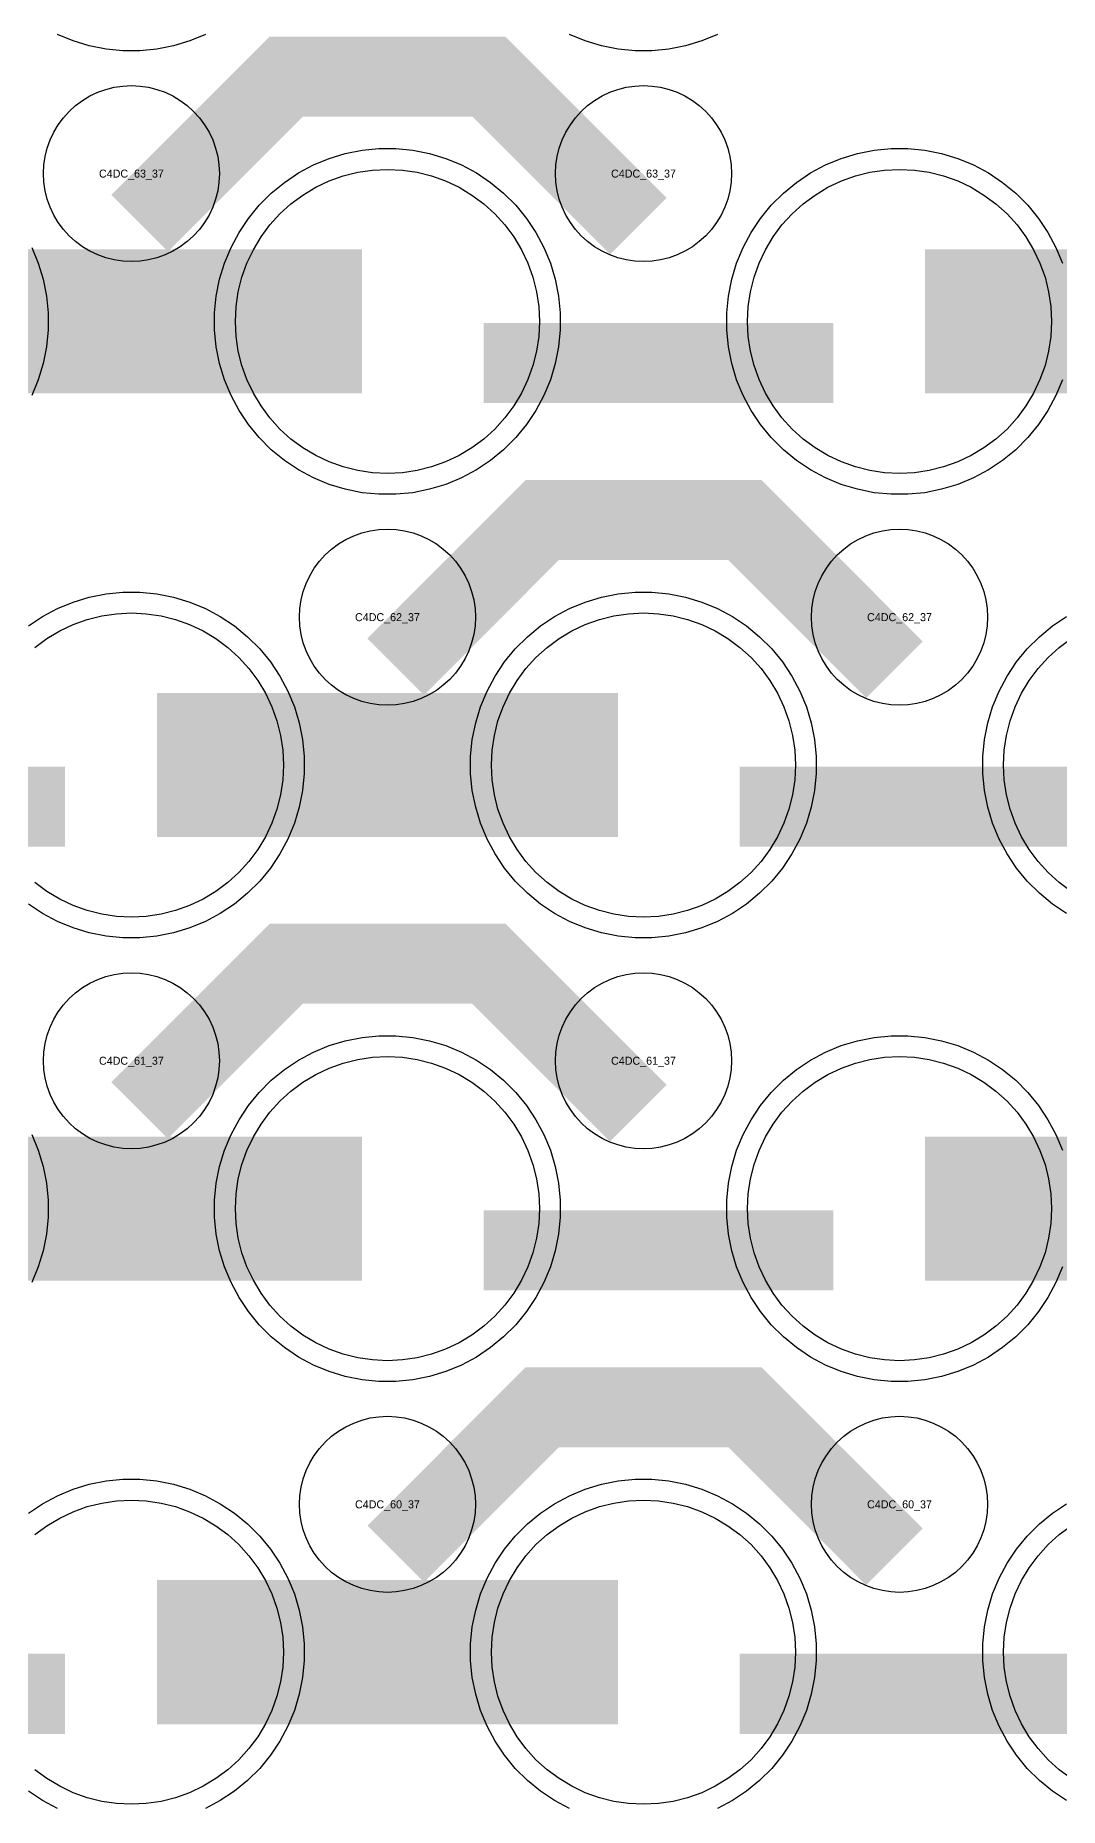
# Model space of a CAD drawing. Extents: x -11880 to 11880, y -14992 to 14992.
# Drawn here: x -190 to 130, y -6574 to -6021 of the extents above; entities that cross this region are included whole.
import ezdxf
from ezdxf.enums import TextEntityAlignment as Align

# ---------------------------------------------------------------- set-up
doc = ezdxf.new("R2010")
doc.units = 0
doc.header["$MEASUREMENT"] = 0
for name, color, linetype in [('GDS_775_DT_237', 138, 'CONTINUOUS'), ('RDL1_FS', 34, 'CONTINUOUS'), ('RDL_BS', 160, 'CONTINUOUS')]:
    doc.layers.add(name, color=color, linetype=linetype)

msp = doc.modelspace()

# ---------------------------------------------------------------- linework, layer by layer
at = {"layer": 'RDL1_FS'}
for points in [[(-80, -6157.539), (-84.657, -6157.31), (-89.268, -6156.626), (-93.791, -6155.494), (-98.181, -6153.922), (-102.395, -6151.93), (-106.395, -6149.532), (-110.14, -6146.754), (-113.594, -6143.624), (-116.724, -6140.17), (-119.502, -6136.425), (-121.9, -6132.425), (-123.892, -6128.211), (-125.464, -6123.821), (-126.596, -6119.298), (-127.28, -6114.687), (-127.509, -6110.03), (-127.28, -6105.373), (-126.596, -6100.762), (-125.464, -6096.239), (-123.892, -6091.849), (-121.9, -6087.635), (-119.502, -6083.635), (-116.724, -6079.89), (-113.594, -6076.436), (-110.14, -6073.306), (-106.395, -6070.528), (-102.395, -6068.13), (-98.181, -6066.138), (-93.791, -6064.566), (-89.268, -6063.434), (-84.657, -6062.75), (-80, -6062.521), (-75.343, -6062.75), (-70.732, -6063.434), (-66.209, -6064.566), (-61.819, -6066.138), (-57.605, -6068.13), (-53.605, -6070.528), (-49.86, -6073.306), (-46.406, -6076.436), (-43.276, -6079.89), (-40.498, -6083.635), (-38.1, -6087.635), (-36.108, -6091.849), (-34.536, -6096.239), (-33.404, -6100.762), (-32.72, -6105.373), (-32.491, -6110.03), (-32.72, -6114.687), (-33.404, -6119.298), (-34.536, -6123.821), (-36.108, -6128.211), (-38.1, -6132.425), (-40.498, -6136.425), (-43.276, -6140.17), (-46.406, -6143.624), (-49.86, -6146.754), (-53.605, -6149.532), (-57.605, -6151.93), (-61.819, -6153.922), (-66.209, -6155.494), (-70.732, -6156.626), (-75.343, -6157.31)], [(80, -6157.539), (75.343, -6157.31), (70.732, -6156.626), (66.209, -6155.494), (61.819, -6153.922), (57.605, -6151.93), (53.605, -6149.532), (49.86, -6146.754), (46.406, -6143.624), (43.276, -6140.17), (40.498, -6136.425), (38.1, -6132.425), (36.108, -6128.211), (34.536, -6123.821), (33.404, -6119.298), (32.72, -6114.687), (32.491, -6110.03), (32.72, -6105.373), (33.404, -6100.762), (34.536, -6096.239), (36.108, -6091.849), (38.1, -6087.635), (40.498, -6083.635), (43.276, -6079.89), (46.406, -6076.436), (49.86, -6073.306), (53.605, -6070.528), (57.605, -6068.13), (61.819, -6066.138), (66.209, -6064.566), (70.732, -6063.434), (75.343, -6062.75), (80, -6062.521), (84.657, -6062.75), (89.268, -6063.434), (93.791, -6064.566), (98.181, -6066.138), (102.395, -6068.13), (106.395, -6070.528), (110.14, -6073.306), (113.594, -6076.436), (116.724, -6079.89), (119.502, -6083.635), (121.9, -6087.635), (123.892, -6091.849), (125.464, -6096.239), (126.596, -6100.762), (127.28, -6105.373), (127.509, -6110.03), (127.28, -6114.687), (126.596, -6119.298), (125.464, -6123.821), (123.892, -6128.211), (121.9, -6132.425), (119.502, -6136.425), (116.724, -6140.17), (113.594, -6143.624), (110.14, -6146.754), (106.395, -6149.532), (102.395, -6151.93), (98.181, -6153.922), (93.791, -6155.494), (89.268, -6156.626), (84.657, -6157.31)], [(0, -6573.229), (-4.657, -6573), (-9.268, -6572.316), (-13.791, -6571.184), (-18.181, -6569.612), (-22.395, -6567.62), (-26.395, -6565.222), (-30.14, -6562.444), (-33.594, -6559.314), (-36.724, -6555.86), (-39.502, -6552.115), (-41.9, -6548.115), (-43.892, -6543.901), (-45.464, -6539.511), (-46.596, -6534.988), (-47.28, -6530.377), (-47.509, -6525.72), (-47.28, -6521.063), (-46.596, -6516.452), (-45.464, -6511.929), (-43.892, -6507.539), (-41.9, -6503.325), (-39.502, -6499.325), (-36.724, -6495.58), (-33.594, -6492.126), (-30.14, -6488.996), (-26.395, -6486.218), (-22.395, -6483.82), (-18.181, -6481.828), (-13.791, -6480.256), (-9.268, -6479.124), (-4.657, -6478.44), (0, -6478.211), (4.657, -6478.44), (9.268, -6479.124), (13.791, -6480.256), (18.181, -6481.828), (22.395, -6483.82), (26.395, -6486.218), (30.14, -6488.996), (33.594, -6492.126), (36.724, -6495.58), (39.502, -6499.325), (41.9, -6503.325), (43.892, -6507.539), (45.464, -6511.929), (46.596, -6516.452), (47.28, -6521.063), (47.509, -6525.72), (47.28, -6530.377), (46.596, -6534.988), (45.464, -6539.511), (43.892, -6543.901), (41.9, -6548.115), (39.502, -6552.115), (36.724, -6555.86), (33.594, -6559.314), (30.14, -6562.444), (26.395, -6565.222), (22.395, -6567.62), (18.181, -6569.612), (13.791, -6571.184), (9.268, -6572.316), (4.657, -6573)]]:
    msp.add_lwpolyline(points, close=True, dxfattribs=at)
for points in [[(-231.998, -6110.03, 45, 45, 0), (-159.998, -6110.03, 45, 45, 0)], [(-159.998, -6110.03, 45, 45, 0), (-87.998, -6110.03, 45, 45, 0)], [(88.002, -6110.03, 45, 45, 0), (160.002, -6110.03, 45, 45, 0)], [(-151.998, -6525.72, 45, 45, 0), (-79.998, -6525.72, 45, 45, 0)], [(-79.998, -6525.72, 45, 45, 0), (-7.998, -6525.72, 45, 45, 0)]]:
    msp.add_lwpolyline(points, format="xyseb", dxfattribs=at)
at = {"layer": 'RDL1_FS', "color": 241, "true_color": 0xf7abae}
for points in [[(-190.14, -6211.866), (-186.395, -6209.088), (-182.395, -6206.69), (-178.181, -6204.698), (-173.791, -6203.126), (-169.268, -6201.994), (-164.657, -6201.31), (-160, -6201.081), (-155.343, -6201.31), (-150.732, -6201.994), (-146.209, -6203.126), (-141.819, -6204.698), (-137.605, -6206.69), (-133.605, -6209.088), (-129.86, -6211.866), (-126.406, -6214.996), (-123.276, -6218.45), (-120.498, -6222.195), (-118.1, -6226.195), (-116.108, -6230.409), (-114.536, -6234.799), (-113.404, -6239.322), (-112.72, -6243.933), (-112.491, -6248.59), (-112.72, -6253.247), (-113.404, -6257.858), (-114.536, -6262.381), (-116.108, -6266.771), (-118.1, -6270.985), (-120.498, -6274.985), (-123.276, -6278.73), (-126.406, -6282.184), (-129.86, -6285.314), (-133.605, -6288.092), (-137.605, -6290.49), (-141.819, -6292.482), (-146.209, -6294.054), (-150.732, -6295.186), (-155.343, -6295.87), (-160, -6296.099), (-164.657, -6295.87), (-169.268, -6295.186), (-173.791, -6294.054), (-178.181, -6292.482), (-182.395, -6290.49), (-186.395, -6288.092), (-190.14, -6285.314)], [(133.605, -6288.092), (129.86, -6285.314), (126.406, -6282.184), (123.276, -6278.73), (120.498, -6274.985), (118.1, -6270.985), (116.108, -6266.771), (114.536, -6262.381), (113.404, -6257.858), (112.72, -6253.247), (112.491, -6248.59), (112.72, -6243.933), (113.404, -6239.322), (114.536, -6234.799), (116.108, -6230.409), (118.1, -6226.195), (120.498, -6222.195), (123.276, -6218.45), (126.406, -6214.996), (129.86, -6211.866), (133.605, -6209.088)]]:
    msp.add_lwpolyline(points, dxfattribs=at)
for points in [[(0, -6296.099), (-4.657, -6295.87), (-9.268, -6295.186), (-13.791, -6294.054), (-18.181, -6292.482), (-22.395, -6290.49), (-26.395, -6288.092), (-30.14, -6285.314), (-33.594, -6282.184), (-36.724, -6278.73), (-39.502, -6274.985), (-41.9, -6270.985), (-43.892, -6266.771), (-45.464, -6262.381), (-46.596, -6257.858), (-47.28, -6253.247), (-47.509, -6248.59), (-47.28, -6243.933), (-46.596, -6239.322), (-45.464, -6234.799), (-43.892, -6230.409), (-41.9, -6226.195), (-39.502, -6222.195), (-36.724, -6218.45), (-33.594, -6214.996), (-30.14, -6211.866), (-26.395, -6209.088), (-22.395, -6206.69), (-18.181, -6204.698), (-13.791, -6203.126), (-9.268, -6201.994), (-4.657, -6201.31), (0, -6201.081), (4.657, -6201.31), (9.268, -6201.994), (13.791, -6203.126), (18.181, -6204.698), (22.395, -6206.69), (26.395, -6209.088), (30.14, -6211.866), (33.594, -6214.996), (36.724, -6218.45), (39.502, -6222.195), (41.9, -6226.195), (43.892, -6230.409), (45.464, -6234.799), (46.596, -6239.322), (47.28, -6243.933), (47.509, -6248.59), (47.28, -6253.247), (46.596, -6257.858), (45.464, -6262.381), (43.892, -6266.771), (41.9, -6270.985), (39.502, -6274.985), (36.724, -6278.73), (33.594, -6282.184), (30.14, -6285.314), (26.395, -6288.092), (22.395, -6290.49), (18.181, -6292.482), (13.791, -6294.054), (9.268, -6295.186), (4.657, -6295.87)], [(-80, -6434.664), (-84.657, -6434.435), (-89.268, -6433.751), (-93.791, -6432.619), (-98.181, -6431.047), (-102.395, -6429.055), (-106.395, -6426.657), (-110.14, -6423.879), (-113.594, -6420.749), (-116.724, -6417.295), (-119.502, -6413.55), (-121.9, -6409.55), (-123.892, -6405.336), (-125.464, -6400.946), (-126.596, -6396.423), (-127.28, -6391.812), (-127.509, -6387.155), (-127.28, -6382.498), (-126.596, -6377.887), (-125.464, -6373.364), (-123.892, -6368.974), (-121.9, -6364.76), (-119.502, -6360.76), (-116.724, -6357.015), (-113.594, -6353.561), (-110.14, -6350.431), (-106.395, -6347.653), (-102.395, -6345.255), (-98.181, -6343.263), (-93.791, -6341.691), (-89.268, -6340.559), (-84.657, -6339.875), (-80, -6339.646), (-75.343, -6339.875), (-70.732, -6340.559), (-66.209, -6341.691), (-61.819, -6343.263), (-57.605, -6345.255), (-53.605, -6347.653), (-49.86, -6350.431), (-46.406, -6353.561), (-43.276, -6357.015), (-40.498, -6360.76), (-38.1, -6364.76), (-36.108, -6368.974), (-34.536, -6373.364), (-33.404, -6377.887), (-32.72, -6382.498), (-32.491, -6387.155), (-32.72, -6391.812), (-33.404, -6396.423), (-34.536, -6400.946), (-36.108, -6405.336), (-38.1, -6409.55), (-40.498, -6413.55), (-43.276, -6417.295), (-46.406, -6420.749), (-49.86, -6423.879), (-53.605, -6426.657), (-57.605, -6429.055), (-61.819, -6431.047), (-66.209, -6432.619), (-70.732, -6433.751), (-75.343, -6434.435)], [(80, -6434.664), (75.343, -6434.435), (70.732, -6433.751), (66.209, -6432.619), (61.819, -6431.047), (57.605, -6429.055), (53.605, -6426.657), (49.86, -6423.879), (46.406, -6420.749), (43.276, -6417.295), (40.498, -6413.55), (38.1, -6409.55), (36.108, -6405.336), (34.536, -6400.946), (33.404, -6396.423), (32.72, -6391.812), (32.491, -6387.155), (32.72, -6382.498), (33.404, -6377.887), (34.536, -6373.364), (36.108, -6368.974), (38.1, -6364.76), (40.498, -6360.76), (43.276, -6357.015), (46.406, -6353.561), (49.86, -6350.431), (53.605, -6347.653), (57.605, -6345.255), (61.819, -6343.263), (66.209, -6341.691), (70.732, -6340.559), (75.343, -6339.875), (80, -6339.646), (84.657, -6339.875), (89.268, -6340.559), (93.791, -6341.691), (98.181, -6343.263), (102.395, -6345.255), (106.395, -6347.653), (110.14, -6350.431), (113.594, -6353.561), (116.724, -6357.015), (119.502, -6360.76), (121.9, -6364.76), (123.892, -6368.974), (125.464, -6373.364), (126.596, -6377.887), (127.28, -6382.498), (127.509, -6387.155), (127.28, -6391.812), (126.596, -6396.423), (125.464, -6400.946), (123.892, -6405.336), (121.9, -6409.55), (119.502, -6413.55), (116.724, -6417.295), (113.594, -6420.749), (110.14, -6423.879), (106.395, -6426.657), (102.395, -6429.055), (98.181, -6431.047), (93.791, -6432.619), (89.268, -6433.751), (84.657, -6434.435)]]:
    msp.add_lwpolyline(points, close=True, dxfattribs=at)
for points in [[(-151.998, -6248.59, 45, 45, 0), (-79.998, -6248.59, 45, 45, 0)], [(-79.998, -6248.59, 45, 45, 0), (-7.998, -6248.59, 45, 45, 0)], [(-231.998, -6387.155, 45, 45, 0), (-159.998, -6387.155, 45, 45, 0)], [(-159.998, -6387.155, 45, 45, 0), (-87.998, -6387.155, 45, 45, 0)], [(88.002, -6387.155, 45, 45, 0), (160.002, -6387.155, 45, 45, 0)]]:
    msp.add_lwpolyline(points, format="xyseb", dxfattribs=at)
at = {"layer": 'RDL1_FS'}
for points in [[(-190.14, -6488.996), (-186.395, -6486.218), (-182.395, -6483.82), (-178.181, -6481.828), (-173.791, -6480.256), (-169.268, -6479.124), (-164.657, -6478.44), (-160, -6478.211), (-155.343, -6478.44), (-150.732, -6479.124), (-146.209, -6480.256), (-141.819, -6481.828), (-137.605, -6483.82), (-133.605, -6486.218), (-129.86, -6488.996), (-126.406, -6492.126), (-123.276, -6495.58), (-120.498, -6499.325), (-118.1, -6503.325), (-116.108, -6507.539), (-114.536, -6511.929), (-113.404, -6516.452), (-112.72, -6521.063), (-112.491, -6525.72), (-112.72, -6530.377), (-113.404, -6534.988), (-114.536, -6539.511), (-116.108, -6543.901), (-118.1, -6548.115), (-120.498, -6552.115), (-123.276, -6555.86), (-126.406, -6559.314), (-129.86, -6562.444), (-133.605, -6565.222), (-137.605, -6567.62), (-141.819, -6569.612), (-146.209, -6571.184), (-150.732, -6572.316), (-155.343, -6573), (-160, -6573.229), (-164.657, -6573), (-169.268, -6572.316), (-173.791, -6571.184), (-178.181, -6569.612), (-182.395, -6567.62), (-186.395, -6565.222), (-190.14, -6562.444)], [(133.605, -6565.222), (129.86, -6562.444), (126.406, -6559.314), (123.276, -6555.86), (120.498, -6552.115), (118.1, -6548.115), (116.108, -6543.901), (114.536, -6539.511), (113.404, -6534.988), (112.72, -6530.377), (112.491, -6525.72), (112.72, -6521.063), (113.404, -6516.452), (114.536, -6511.929), (116.108, -6507.539), (118.1, -6503.325), (120.498, -6499.325), (123.276, -6495.58), (126.406, -6492.126), (129.86, -6488.996), (133.605, -6486.218)]]:
    msp.add_lwpolyline(points, dxfattribs=at)
at = {"layer": 'RDL_BS'}
for points in [[(-136.885, -6020.34), (-141.795, -6022.371), (-146.835, -6023.902), (-152.062, -6024.948), (-157.356, -6025.465), (-162.644, -6025.465), (-167.938, -6024.948), (-173.165, -6023.902), (-178.205, -6022.371), (-183.115, -6020.34)], [(23.115, -6020.34), (18.205, -6022.371), (13.165, -6023.902), (7.938, -6024.948), (2.644, -6025.465), (-2.644, -6025.465), (-7.938, -6024.948), (-13.165, -6023.902), (-18.205, -6022.371), (-23.115, -6020.34)], [(130.906, -6128.235), (128.875, -6133.145), (126.383, -6137.807), (123.436, -6142.221), (120.074, -6146.322), (116.292, -6150.104), (112.191, -6153.466), (107.777, -6156.413), (103.115, -6158.905), (98.205, -6160.936), (93.165, -6162.467), (87.938, -6163.513), (82.644, -6164.03), (77.356, -6164.03), (72.062, -6163.513), (66.835, -6162.467), (61.795, -6160.936), (56.885, -6158.905), (52.223, -6156.413), (47.809, -6153.466), (43.708, -6150.104), (39.926, -6146.322), (36.564, -6142.221), (33.617, -6137.807), (31.125, -6133.145), (29.094, -6128.235), (27.563, -6123.195), (26.517, -6117.968), (26, -6112.674), (26, -6107.386), (26.517, -6102.092), (27.563, -6096.865), (29.094, -6091.825), (31.125, -6086.915), (33.617, -6082.253), (36.564, -6077.839), (39.926, -6073.738), (43.708, -6069.956), (47.809, -6066.594), (52.223, -6063.647), (56.885, -6061.155), (61.795, -6059.124), (66.835, -6057.593), (72.062, -6056.547), (77.356, -6056.03), (82.644, -6056.03), (87.938, -6056.547), (93.165, -6057.593), (98.205, -6059.124), (103.115, -6061.155), (107.777, -6063.647), (112.191, -6066.594), (116.292, -6069.956), (120.074, -6073.738), (123.436, -6077.839), (126.383, -6082.253), (128.875, -6086.915), (130.906, -6091.825)], [(-191.125, -6086.915), (-189.094, -6091.825), (-187.563, -6096.865), (-186.517, -6102.092), (-186, -6107.386), (-186, -6112.674), (-186.517, -6117.968), (-187.563, -6123.195), (-189.094, -6128.235), (-191.125, -6133.145)], [(-192.191, -6482.284), (-187.777, -6479.337), (-183.115, -6476.845), (-178.205, -6474.814), (-173.165, -6473.283), (-167.938, -6472.237), (-162.644, -6471.72), (-157.356, -6471.72), (-152.062, -6472.237), (-146.835, -6473.283), (-141.795, -6474.814), (-136.885, -6476.845), (-132.223, -6479.337), (-127.809, -6482.284), (-123.708, -6485.646), (-119.926, -6489.428), (-116.564, -6493.529), (-113.617, -6497.943), (-111.125, -6502.605), (-109.094, -6507.515), (-107.563, -6512.555), (-106.517, -6517.782), (-106, -6523.076), (-106, -6528.364), (-106.517, -6533.658), (-107.563, -6538.885), (-109.094, -6543.925), (-111.125, -6548.835), (-113.617, -6553.497), (-116.564, -6557.911), (-119.926, -6562.012), (-123.708, -6565.794), (-127.809, -6569.156), (-132.223, -6572.103), (-136.885, -6574.595)], [(-23.115, -6574.595), (-27.777, -6572.103), (-32.191, -6569.156), (-36.292, -6565.794), (-40.074, -6562.012), (-43.436, -6557.911), (-46.383, -6553.497), (-48.875, -6548.835), (-50.906, -6543.925), (-52.437, -6538.885), (-53.483, -6533.658), (-54, -6528.364), (-54, -6523.076), (-53.483, -6517.782), (-52.437, -6512.555), (-50.906, -6507.515), (-48.875, -6502.605), (-46.383, -6497.943), (-43.436, -6493.529), (-40.074, -6489.428), (-36.292, -6485.646), (-32.191, -6482.284), (-27.777, -6479.337), (-23.115, -6476.845), (-18.205, -6474.814), (-13.165, -6473.283), (-7.938, -6472.237), (-2.644, -6471.72), (2.644, -6471.72), (7.938, -6472.237), (13.165, -6473.283), (18.205, -6474.814), (23.115, -6476.845), (27.777, -6479.337), (32.191, -6482.284), (36.292, -6485.646), (40.074, -6489.428), (43.436, -6493.529), (46.383, -6497.943), (48.875, -6502.605), (50.906, -6507.515), (52.437, -6512.555), (53.483, -6517.782), (54, -6523.076), (54, -6528.364), (53.483, -6533.658), (52.437, -6538.885), (50.906, -6543.925), (48.875, -6548.835), (46.383, -6553.497), (43.436, -6557.911), (40.074, -6562.012), (36.292, -6565.794), (32.191, -6569.156), (27.777, -6572.103), (23.115, -6574.595)], [(132.223, -6572.103), (127.809, -6569.156), (123.708, -6565.794), (119.926, -6562.012), (116.564, -6557.911), (113.617, -6553.497), (111.125, -6548.835), (109.094, -6543.925), (107.563, -6538.885), (106.517, -6533.658), (106, -6528.364), (106, -6523.076), (106.517, -6517.782), (107.563, -6512.555), (109.094, -6507.515), (111.125, -6502.605), (113.617, -6497.943), (116.564, -6493.529), (119.926, -6489.428), (123.708, -6485.646), (127.809, -6482.284), (132.223, -6479.337)], [(-183.115, -6574.595), (-187.777, -6572.103), (-192.191, -6569.156)]]:
    msp.add_lwpolyline(points, dxfattribs=at)
for points in [[(-157.438, -6079.344, 25, 25, 0), (-111.623, -6033.529, 25, 25, 0), (-78.07, -6033.529, 25, 25, 0)], [(-1.599, -6080.243, 25, 25, 0), (-48.313, -6033.529, 25, 25, 0), (-78.071, -6033.529, 25, 25, 0)], [(-49.984, -6123.043, 25, 25, 0), (59.281, -6123.043, 25, 25, 0)], [(-77.438, -6217.904, 25, 25, 0), (-31.623, -6172.089, 25, 25, 0), (1.93, -6172.089, 25, 25, 0)], [(78.401, -6218.803, 25, 25, 0), (31.687, -6172.089, 25, 25, 0), (1.929, -6172.089, 25, 25, 0)], [(-157.438, -6356.469, 25, 25, 0), (-111.623, -6310.654, 25, 25, 0), (-78.07, -6310.654, 25, 25, 0)], [(-1.599, -6357.368, 25, 25, 0), (-48.313, -6310.654, 25, 25, 0), (-78.071, -6310.654, 25, 25, 0)], [(-77.438, -6495.034, 25, 25, 0), (-31.623, -6449.219, 25, 25, 0), (1.93, -6449.219, 25, 25, 0)], [(78.401, -6495.933, 25, 25, 0), (31.687, -6449.219, 25, 25, 0), (1.929, -6449.219, 25, 25, 0)], [(-289.984, -6538.733, 25, 25, 0), (-180.719, -6538.733, 25, 25, 0)], [(30.016, -6538.733, 25, 25, 0), (139.281, -6538.733, 25, 25, 0)]]:
    msp.add_lwpolyline(points, format="xyseb", dxfattribs=at)
for points in [[(-160, -6091.336), (-162.693, -6091.204), (-165.365, -6090.808), (-167.984, -6090.151), (-170.519, -6089.244), (-172.956, -6088.092), (-175.28, -6086.699), (-177.443, -6085.096), (-179.442, -6083.284), (-181.254, -6081.285), (-182.857, -6079.122), (-184.25, -6076.798), (-185.402, -6074.361), (-186.309, -6071.826), (-186.966, -6069.207), (-187.362, -6066.535), (-187.494, -6063.842), (-187.362, -6061.149), (-186.966, -6058.477), (-186.309, -6055.858), (-185.402, -6053.323), (-184.25, -6050.886), (-182.857, -6048.562), (-181.254, -6046.399), (-179.442, -6044.4), (-177.443, -6042.588), (-175.28, -6040.985), (-172.956, -6039.592), (-170.519, -6038.44), (-167.984, -6037.533), (-165.365, -6036.876), (-162.693, -6036.48), (-160, -6036.348), (-157.307, -6036.48), (-154.635, -6036.876), (-152.016, -6037.533), (-149.481, -6038.44), (-147.044, -6039.592), (-144.72, -6040.985), (-142.557, -6042.588), (-140.558, -6044.4), (-138.746, -6046.399), (-137.143, -6048.562), (-135.75, -6050.886), (-134.598, -6053.323), (-133.691, -6055.858), (-133.034, -6058.477), (-132.638, -6061.149), (-132.506, -6063.842), (-132.638, -6066.535), (-133.034, -6069.207), (-133.691, -6071.826), (-134.598, -6074.361), (-135.75, -6076.798), (-137.143, -6079.122), (-138.746, -6081.285), (-140.558, -6083.284), (-142.557, -6085.096), (-144.72, -6086.699), (-147.044, -6088.092), (-149.481, -6089.244), (-152.016, -6090.151), (-154.635, -6090.808), (-157.307, -6091.204)], [(0, -6091.336), (-2.693, -6091.204), (-5.365, -6090.808), (-7.984, -6090.151), (-10.519, -6089.244), (-12.956, -6088.092), (-15.28, -6086.699), (-17.443, -6085.096), (-19.442, -6083.284), (-21.254, -6081.285), (-22.857, -6079.122), (-24.25, -6076.798), (-25.402, -6074.361), (-26.309, -6071.826), (-26.966, -6069.207), (-27.362, -6066.535), (-27.494, -6063.842), (-27.362, -6061.149), (-26.966, -6058.477), (-26.309, -6055.858), (-25.402, -6053.323), (-24.25, -6050.886), (-22.857, -6048.562), (-21.254, -6046.399), (-19.442, -6044.4), (-17.443, -6042.588), (-15.28, -6040.985), (-12.956, -6039.592), (-10.519, -6038.44), (-7.984, -6037.533), (-5.365, -6036.876), (-2.693, -6036.48), (0, -6036.348), (2.693, -6036.48), (5.365, -6036.876), (7.984, -6037.533), (10.519, -6038.44), (12.956, -6039.592), (15.28, -6040.985), (17.443, -6042.588), (19.442, -6044.4), (21.254, -6046.399), (22.857, -6048.562), (24.25, -6050.886), (25.402, -6053.323), (26.309, -6055.858), (26.966, -6058.477), (27.362, -6061.149), (27.494, -6063.842), (27.362, -6066.535), (26.966, -6069.207), (26.309, -6071.826), (25.402, -6074.361), (24.25, -6076.798), (22.857, -6079.122), (21.254, -6081.285), (19.442, -6083.284), (17.443, -6085.096), (15.28, -6086.699), (12.956, -6088.092), (10.519, -6089.244), (7.984, -6090.151), (5.365, -6090.808), (2.693, -6091.204)], [(-82.644, -6164.03), (-87.938, -6163.513), (-93.165, -6162.467), (-98.205, -6160.936), (-103.115, -6158.905), (-107.777, -6156.413), (-112.191, -6153.466), (-116.292, -6150.104), (-120.074, -6146.322), (-123.436, -6142.221), (-126.383, -6137.807), (-128.875, -6133.145), (-130.906, -6128.235), (-132.437, -6123.195), (-133.483, -6117.968), (-134, -6112.674), (-134, -6107.386), (-133.483, -6102.092), (-132.437, -6096.865), (-130.906, -6091.825), (-128.875, -6086.915), (-126.383, -6082.253), (-123.436, -6077.839), (-120.074, -6073.738), (-116.292, -6069.956), (-112.191, -6066.594), (-107.777, -6063.647), (-103.115, -6061.155), (-98.205, -6059.124), (-93.165, -6057.593), (-87.938, -6056.547), (-82.644, -6056.03), (-77.356, -6056.03), (-72.062, -6056.547), (-66.835, -6057.593), (-61.795, -6059.124), (-56.885, -6061.155), (-52.223, -6063.647), (-47.809, -6066.594), (-43.708, -6069.956), (-39.926, -6073.738), (-36.564, -6077.839), (-33.617, -6082.253), (-31.125, -6086.915), (-29.094, -6091.825), (-27.563, -6096.865), (-26.517, -6102.092), (-26, -6107.386), (-26, -6112.674), (-26.517, -6117.968), (-27.563, -6123.195), (-29.094, -6128.235), (-31.125, -6133.145), (-33.617, -6137.807), (-36.564, -6142.221), (-39.926, -6146.322), (-43.708, -6150.104), (-47.809, -6153.466), (-52.223, -6156.413), (-56.885, -6158.905), (-61.795, -6160.936), (-66.835, -6162.467), (-72.062, -6163.513), (-77.356, -6164.03)], [(-80, -6229.896), (-82.693, -6229.764), (-85.365, -6229.368), (-87.984, -6228.711), (-90.519, -6227.804), (-92.956, -6226.652), (-95.28, -6225.259), (-97.443, -6223.656), (-99.442, -6221.844), (-101.254, -6219.845), (-102.857, -6217.682), (-104.25, -6215.358), (-105.402, -6212.921), (-106.309, -6210.386), (-106.966, -6207.767), (-107.362, -6205.095), (-107.494, -6202.402), (-107.362, -6199.709), (-106.966, -6197.037), (-106.309, -6194.418), (-105.402, -6191.883), (-104.25, -6189.446), (-102.857, -6187.122), (-101.254, -6184.959), (-99.442, -6182.96), (-97.443, -6181.148), (-95.28, -6179.545), (-92.956, -6178.152), (-90.519, -6177), (-87.984, -6176.093), (-85.365, -6175.436), (-82.693, -6175.04), (-80, -6174.908), (-77.307, -6175.04), (-74.635, -6175.436), (-72.016, -6176.093), (-69.481, -6177), (-67.044, -6178.152), (-64.72, -6179.545), (-62.557, -6181.148), (-60.558, -6182.96), (-58.746, -6184.959), (-57.143, -6187.122), (-55.75, -6189.446), (-54.598, -6191.883), (-53.691, -6194.418), (-53.034, -6197.037), (-52.638, -6199.709), (-52.506, -6202.402), (-52.638, -6205.095), (-53.034, -6207.767), (-53.691, -6210.386), (-54.598, -6212.921), (-55.75, -6215.358), (-57.143, -6217.682), (-58.746, -6219.845), (-60.558, -6221.844), (-62.557, -6223.656), (-64.72, -6225.259), (-67.044, -6226.652), (-69.481, -6227.804), (-72.016, -6228.711), (-74.635, -6229.368), (-77.307, -6229.764)], [(80, -6229.896), (77.307, -6229.764), (74.635, -6229.368), (72.016, -6228.711), (69.481, -6227.804), (67.044, -6226.652), (64.72, -6225.259), (62.557, -6223.656), (60.558, -6221.844), (58.746, -6219.845), (57.143, -6217.682), (55.75, -6215.358), (54.598, -6212.921), (53.691, -6210.386), (53.034, -6207.767), (52.638, -6205.095), (52.506, -6202.402), (52.638, -6199.709), (53.034, -6197.037), (53.691, -6194.418), (54.598, -6191.883), (55.75, -6189.446), (57.143, -6187.122), (58.746, -6184.959), (60.558, -6182.96), (62.557, -6181.148), (64.72, -6179.545), (67.044, -6178.152), (69.481, -6177), (72.016, -6176.093), (74.635, -6175.436), (77.307, -6175.04), (80, -6174.908), (82.693, -6175.04), (85.365, -6175.436), (87.984, -6176.093), (90.519, -6177), (92.956, -6178.152), (95.28, -6179.545), (97.443, -6181.148), (99.442, -6182.96), (101.254, -6184.959), (102.857, -6187.122), (104.25, -6189.446), (105.402, -6191.883), (106.309, -6194.418), (106.966, -6197.037), (107.362, -6199.709), (107.494, -6202.402), (107.362, -6205.095), (106.966, -6207.767), (106.309, -6210.386), (105.402, -6212.921), (104.25, -6215.358), (102.857, -6217.682), (101.254, -6219.845), (99.442, -6221.844), (97.443, -6223.656), (95.28, -6225.259), (92.956, -6226.652), (90.519, -6227.804), (87.984, -6228.711), (85.365, -6229.368), (82.693, -6229.764)], [(-160, -6368.461), (-162.693, -6368.329), (-165.365, -6367.933), (-167.984, -6367.276), (-170.519, -6366.369), (-172.956, -6365.217), (-175.28, -6363.824), (-177.443, -6362.221), (-179.442, -6360.409), (-181.254, -6358.41), (-182.857, -6356.247), (-184.25, -6353.923), (-185.402, -6351.486), (-186.309, -6348.951), (-186.966, -6346.332), (-187.362, -6343.66), (-187.494, -6340.967), (-187.362, -6338.274), (-186.966, -6335.602), (-186.309, -6332.983), (-185.402, -6330.448), (-184.25, -6328.011), (-182.857, -6325.687), (-181.254, -6323.524), (-179.442, -6321.525), (-177.443, -6319.713), (-175.28, -6318.11), (-172.956, -6316.717), (-170.519, -6315.565), (-167.984, -6314.658), (-165.365, -6314.001), (-162.693, -6313.605), (-160, -6313.473), (-157.307, -6313.605), (-154.635, -6314.001), (-152.016, -6314.658), (-149.481, -6315.565), (-147.044, -6316.717), (-144.72, -6318.11), (-142.557, -6319.713), (-140.558, -6321.525), (-138.746, -6323.524), (-137.143, -6325.687), (-135.75, -6328.011), (-134.598, -6330.448), (-133.691, -6332.983), (-133.034, -6335.602), (-132.638, -6338.274), (-132.506, -6340.967), (-132.638, -6343.66), (-133.034, -6346.332), (-133.691, -6348.951), (-134.598, -6351.486), (-135.75, -6353.923), (-137.143, -6356.247), (-138.746, -6358.41), (-140.558, -6360.409), (-142.557, -6362.221), (-144.72, -6363.824), (-147.044, -6365.217), (-149.481, -6366.369), (-152.016, -6367.276), (-154.635, -6367.933), (-157.307, -6368.329)], [(0, -6368.461), (-2.693, -6368.329), (-5.365, -6367.933), (-7.984, -6367.276), (-10.519, -6366.369), (-12.956, -6365.217), (-15.28, -6363.824), (-17.443, -6362.221), (-19.442, -6360.409), (-21.254, -6358.41), (-22.857, -6356.247), (-24.25, -6353.923), (-25.402, -6351.486), (-26.309, -6348.951), (-26.966, -6346.332), (-27.362, -6343.66), (-27.494, -6340.967), (-27.362, -6338.274), (-26.966, -6335.602), (-26.309, -6332.983), (-25.402, -6330.448), (-24.25, -6328.011), (-22.857, -6325.687), (-21.254, -6323.524), (-19.442, -6321.525), (-17.443, -6319.713), (-15.28, -6318.11), (-12.956, -6316.717), (-10.519, -6315.565), (-7.984, -6314.658), (-5.365, -6314.001), (-2.693, -6313.605), (0, -6313.473), (2.693, -6313.605), (5.365, -6314.001), (7.984, -6314.658), (10.519, -6315.565), (12.956, -6316.717), (15.28, -6318.11), (17.443, -6319.713), (19.442, -6321.525), (21.254, -6323.524), (22.857, -6325.687), (24.25, -6328.011), (25.402, -6330.448), (26.309, -6332.983), (26.966, -6335.602), (27.362, -6338.274), (27.494, -6340.967), (27.362, -6343.66), (26.966, -6346.332), (26.309, -6348.951), (25.402, -6351.486), (24.25, -6353.923), (22.857, -6356.247), (21.254, -6358.41), (19.442, -6360.409), (17.443, -6362.221), (15.28, -6363.824), (12.956, -6365.217), (10.519, -6366.369), (7.984, -6367.276), (5.365, -6367.933), (2.693, -6368.329)], [(-80, -6507.026), (-82.693, -6506.894), (-85.365, -6506.498), (-87.984, -6505.841), (-90.519, -6504.934), (-92.956, -6503.782), (-95.28, -6502.389), (-97.443, -6500.786), (-99.442, -6498.974), (-101.254, -6496.975), (-102.857, -6494.812), (-104.25, -6492.488), (-105.402, -6490.051), (-106.309, -6487.516), (-106.966, -6484.897), (-107.362, -6482.225), (-107.494, -6479.532), (-107.362, -6476.839), (-106.966, -6474.167), (-106.309, -6471.548), (-105.402, -6469.013), (-104.25, -6466.576), (-102.857, -6464.252), (-101.254, -6462.089), (-99.442, -6460.09), (-97.443, -6458.278), (-95.28, -6456.675), (-92.956, -6455.282), (-90.519, -6454.13), (-87.984, -6453.223), (-85.365, -6452.566), (-82.693, -6452.17), (-80, -6452.038), (-77.307, -6452.17), (-74.635, -6452.566), (-72.016, -6453.223), (-69.481, -6454.13), (-67.044, -6455.282), (-64.72, -6456.675), (-62.557, -6458.278), (-60.558, -6460.09), (-58.746, -6462.089), (-57.143, -6464.252), (-55.75, -6466.576), (-54.598, -6469.013), (-53.691, -6471.548), (-53.034, -6474.167), (-52.638, -6476.839), (-52.506, -6479.532), (-52.638, -6482.225), (-53.034, -6484.897), (-53.691, -6487.516), (-54.598, -6490.051), (-55.75, -6492.488), (-57.143, -6494.812), (-58.746, -6496.975), (-60.558, -6498.974), (-62.557, -6500.786), (-64.72, -6502.389), (-67.044, -6503.782), (-69.481, -6504.934), (-72.016, -6505.841), (-74.635, -6506.498), (-77.307, -6506.894)], [(80, -6507.026), (77.307, -6506.894), (74.635, -6506.498), (72.016, -6505.841), (69.481, -6504.934), (67.044, -6503.782), (64.72, -6502.389), (62.557, -6500.786), (60.558, -6498.974), (58.746, -6496.975), (57.143, -6494.812), (55.75, -6492.488), (54.598, -6490.051), (53.691, -6487.516), (53.034, -6484.897), (52.638, -6482.225), (52.506, -6479.532), (52.638, -6476.839), (53.034, -6474.167), (53.691, -6471.548), (54.598, -6469.013), (55.75, -6466.576), (57.143, -6464.252), (58.746, -6462.089), (60.558, -6460.09), (62.557, -6458.278), (64.72, -6456.675), (67.044, -6455.282), (69.481, -6454.13), (72.016, -6453.223), (74.635, -6452.566), (77.307, -6452.17), (80, -6452.038), (82.693, -6452.17), (85.365, -6452.566), (87.984, -6453.223), (90.519, -6454.13), (92.956, -6455.282), (95.28, -6456.675), (97.443, -6458.278), (99.442, -6460.09), (101.254, -6462.089), (102.857, -6464.252), (104.25, -6466.576), (105.402, -6469.013), (106.309, -6471.548), (106.966, -6474.167), (107.362, -6476.839), (107.494, -6479.532), (107.362, -6482.225), (106.966, -6484.897), (106.309, -6487.516), (105.402, -6490.051), (104.25, -6492.488), (102.857, -6494.812), (101.254, -6496.975), (99.442, -6498.974), (97.443, -6500.786), (95.28, -6502.389), (92.956, -6503.782), (90.519, -6504.934), (87.984, -6505.841), (85.365, -6506.498), (82.693, -6506.894)]]:
    msp.add_lwpolyline(points, close=True, dxfattribs=at)
at = {"layer": 'RDL_BS', "color": 241, "true_color": 0xf7abae}
for points in [[(-192.191, -6205.154), (-187.777, -6202.207), (-183.115, -6199.715), (-178.205, -6197.684), (-173.165, -6196.153), (-167.938, -6195.107), (-162.644, -6194.59), (-157.356, -6194.59), (-152.062, -6195.107), (-146.835, -6196.153), (-141.795, -6197.684), (-136.885, -6199.715), (-132.223, -6202.207), (-127.809, -6205.154), (-123.708, -6208.516), (-119.926, -6212.298), (-116.564, -6216.399), (-113.617, -6220.813), (-111.125, -6225.475), (-109.094, -6230.385), (-107.563, -6235.425), (-106.517, -6240.652), (-106, -6245.946), (-106, -6251.234), (-106.517, -6256.528), (-107.563, -6261.755), (-109.094, -6266.795), (-111.125, -6271.705), (-113.617, -6276.367), (-116.564, -6280.781), (-119.926, -6284.882), (-123.708, -6288.664), (-127.809, -6292.026), (-132.223, -6294.973), (-136.885, -6297.465), (-141.795, -6299.496), (-146.835, -6301.027), (-152.062, -6302.073), (-157.356, -6302.59), (-162.644, -6302.59), (-167.938, -6302.073), (-173.165, -6301.027), (-178.205, -6299.496), (-183.115, -6297.465), (-187.777, -6294.973), (-192.191, -6292.026)], [(132.223, -6294.973), (127.809, -6292.026), (123.708, -6288.664), (119.926, -6284.882), (116.564, -6280.781), (113.617, -6276.367), (111.125, -6271.705), (109.094, -6266.795), (107.563, -6261.755), (106.517, -6256.528), (106, -6251.234), (106, -6245.946), (106.517, -6240.652), (107.563, -6235.425), (109.094, -6230.385), (111.125, -6225.475), (113.617, -6220.813), (116.564, -6216.399), (119.926, -6212.298), (123.708, -6208.516), (127.809, -6205.154), (132.223, -6202.207)], [(130.906, -6405.36), (128.875, -6410.27), (126.383, -6414.932), (123.436, -6419.346), (120.074, -6423.447), (116.292, -6427.229), (112.191, -6430.591), (107.777, -6433.538), (103.115, -6436.03), (98.205, -6438.061), (93.165, -6439.592), (87.938, -6440.638), (82.644, -6441.155), (77.356, -6441.155), (72.062, -6440.638), (66.835, -6439.592), (61.795, -6438.061), (56.885, -6436.03), (52.223, -6433.538), (47.809, -6430.591), (43.708, -6427.229), (39.926, -6423.447), (36.564, -6419.346), (33.617, -6414.932), (31.125, -6410.27), (29.094, -6405.36), (27.563, -6400.32), (26.517, -6395.093), (26, -6389.799), (26, -6384.511), (26.517, -6379.217), (27.563, -6373.99), (29.094, -6368.95), (31.125, -6364.04), (33.617, -6359.378), (36.564, -6354.964), (39.926, -6350.863), (43.708, -6347.081), (47.809, -6343.719), (52.223, -6340.772), (56.885, -6338.28), (61.795, -6336.249), (66.835, -6334.718), (72.062, -6333.672), (77.356, -6333.155), (82.644, -6333.155), (87.938, -6333.672), (93.165, -6334.718), (98.205, -6336.249), (103.115, -6338.28), (107.777, -6340.772), (112.191, -6343.719), (116.292, -6347.081), (120.074, -6350.863), (123.436, -6354.964), (126.383, -6359.378), (128.875, -6364.04), (130.906, -6368.95)], [(-191.125, -6364.04), (-189.094, -6368.95), (-187.563, -6373.99), (-186.517, -6379.217), (-186, -6384.511), (-186, -6389.799), (-186.517, -6395.093), (-187.563, -6400.32), (-189.094, -6405.36), (-191.125, -6410.27)]]:
    msp.add_lwpolyline(points, dxfattribs=at)
for points in [[(-2.644, -6302.59), (-7.938, -6302.073), (-13.165, -6301.027), (-18.205, -6299.496), (-23.115, -6297.465), (-27.777, -6294.973), (-32.191, -6292.026), (-36.292, -6288.664), (-40.074, -6284.882), (-43.436, -6280.781), (-46.383, -6276.367), (-48.875, -6271.705), (-50.906, -6266.795), (-52.437, -6261.755), (-53.483, -6256.528), (-54, -6251.234), (-54, -6245.946), (-53.483, -6240.652), (-52.437, -6235.425), (-50.906, -6230.385), (-48.875, -6225.475), (-46.383, -6220.813), (-43.436, -6216.399), (-40.074, -6212.298), (-36.292, -6208.516), (-32.191, -6205.154), (-27.777, -6202.207), (-23.115, -6199.715), (-18.205, -6197.684), (-13.165, -6196.153), (-7.938, -6195.107), (-2.644, -6194.59), (2.644, -6194.59), (7.938, -6195.107), (13.165, -6196.153), (18.205, -6197.684), (23.115, -6199.715), (27.777, -6202.207), (32.191, -6205.154), (36.292, -6208.516), (40.074, -6212.298), (43.436, -6216.399), (46.383, -6220.813), (48.875, -6225.475), (50.906, -6230.385), (52.437, -6235.425), (53.483, -6240.652), (54, -6245.946), (54, -6251.234), (53.483, -6256.528), (52.437, -6261.755), (50.906, -6266.795), (48.875, -6271.705), (46.383, -6276.367), (43.436, -6280.781), (40.074, -6284.882), (36.292, -6288.664), (32.191, -6292.026), (27.777, -6294.973), (23.115, -6297.465), (18.205, -6299.496), (13.165, -6301.027), (7.938, -6302.073), (2.644, -6302.59)], [(-82.644, -6441.155), (-87.938, -6440.638), (-93.165, -6439.592), (-98.205, -6438.061), (-103.115, -6436.03), (-107.777, -6433.538), (-112.191, -6430.591), (-116.292, -6427.229), (-120.074, -6423.447), (-123.436, -6419.346), (-126.383, -6414.932), (-128.875, -6410.27), (-130.906, -6405.36), (-132.437, -6400.32), (-133.483, -6395.093), (-134, -6389.799), (-134, -6384.511), (-133.483, -6379.217), (-132.437, -6373.99), (-130.906, -6368.95), (-128.875, -6364.04), (-126.383, -6359.378), (-123.436, -6354.964), (-120.074, -6350.863), (-116.292, -6347.081), (-112.191, -6343.719), (-107.777, -6340.772), (-103.115, -6338.28), (-98.205, -6336.249), (-93.165, -6334.718), (-87.938, -6333.672), (-82.644, -6333.155), (-77.356, -6333.155), (-72.062, -6333.672), (-66.835, -6334.718), (-61.795, -6336.249), (-56.885, -6338.28), (-52.223, -6340.772), (-47.809, -6343.719), (-43.708, -6347.081), (-39.926, -6350.863), (-36.564, -6354.964), (-33.617, -6359.378), (-31.125, -6364.04), (-29.094, -6368.95), (-27.563, -6373.99), (-26.517, -6379.217), (-26, -6384.511), (-26, -6389.799), (-26.517, -6395.093), (-27.563, -6400.32), (-29.094, -6405.36), (-31.125, -6410.27), (-33.617, -6414.932), (-36.564, -6419.346), (-39.926, -6423.447), (-43.708, -6427.229), (-47.809, -6430.591), (-52.223, -6433.538), (-56.885, -6436.03), (-61.795, -6438.061), (-66.835, -6439.592), (-72.062, -6440.638), (-77.356, -6441.155)]]:
    msp.add_lwpolyline(points, close=True, dxfattribs=at)
for points in [[(-289.984, -6261.603, 25, 25, 0), (-180.719, -6261.603, 25, 25, 0)], [(30.016, -6261.603, 25, 25, 0), (139.281, -6261.603, 25, 25, 0)], [(-49.984, -6400.168, 25, 25, 0), (59.281, -6400.168, 25, 25, 0)]]:
    msp.add_lwpolyline(points, format="xyseb", dxfattribs=at)

# ---------------------------------------------------------------- texts
at = {"layer": 'GDS_775_DT_237'}
for s, p in [('C4DC_63_37', (-160, -6063.842)), ('C4DC_63_37', (-160, -6063.842)), ('C4DC_63_37', (0, -6063.842)), ('C4DC_63_37', (0, -6063.842)), ('C4DC_62_37', (-80, -6202.402)), ('C4DC_62_37', (-80, -6202.402)), ('C4DC_62_37', (80, -6202.402)), ('C4DC_62_37', (80, -6202.402)), ('C4DC_61_37', (-160, -6340.967)), ('C4DC_61_37', (-160, -6340.967)), ('C4DC_61_37', (0, -6340.967)), ('C4DC_61_37', (0, -6340.967)), ('C4DC_60_37', (-80, -6479.532)), ('C4DC_60_37', (-80, -6479.532)), ('C4DC_60_37', (80, -6479.532)), ('C4DC_60_37', (80, -6479.532))]:
    msp.add_text(s, height=2.5, dxfattribs=at).set_placement(p, align=Align.MIDDLE_CENTER)

doc.saveas('drawing.dxf')
